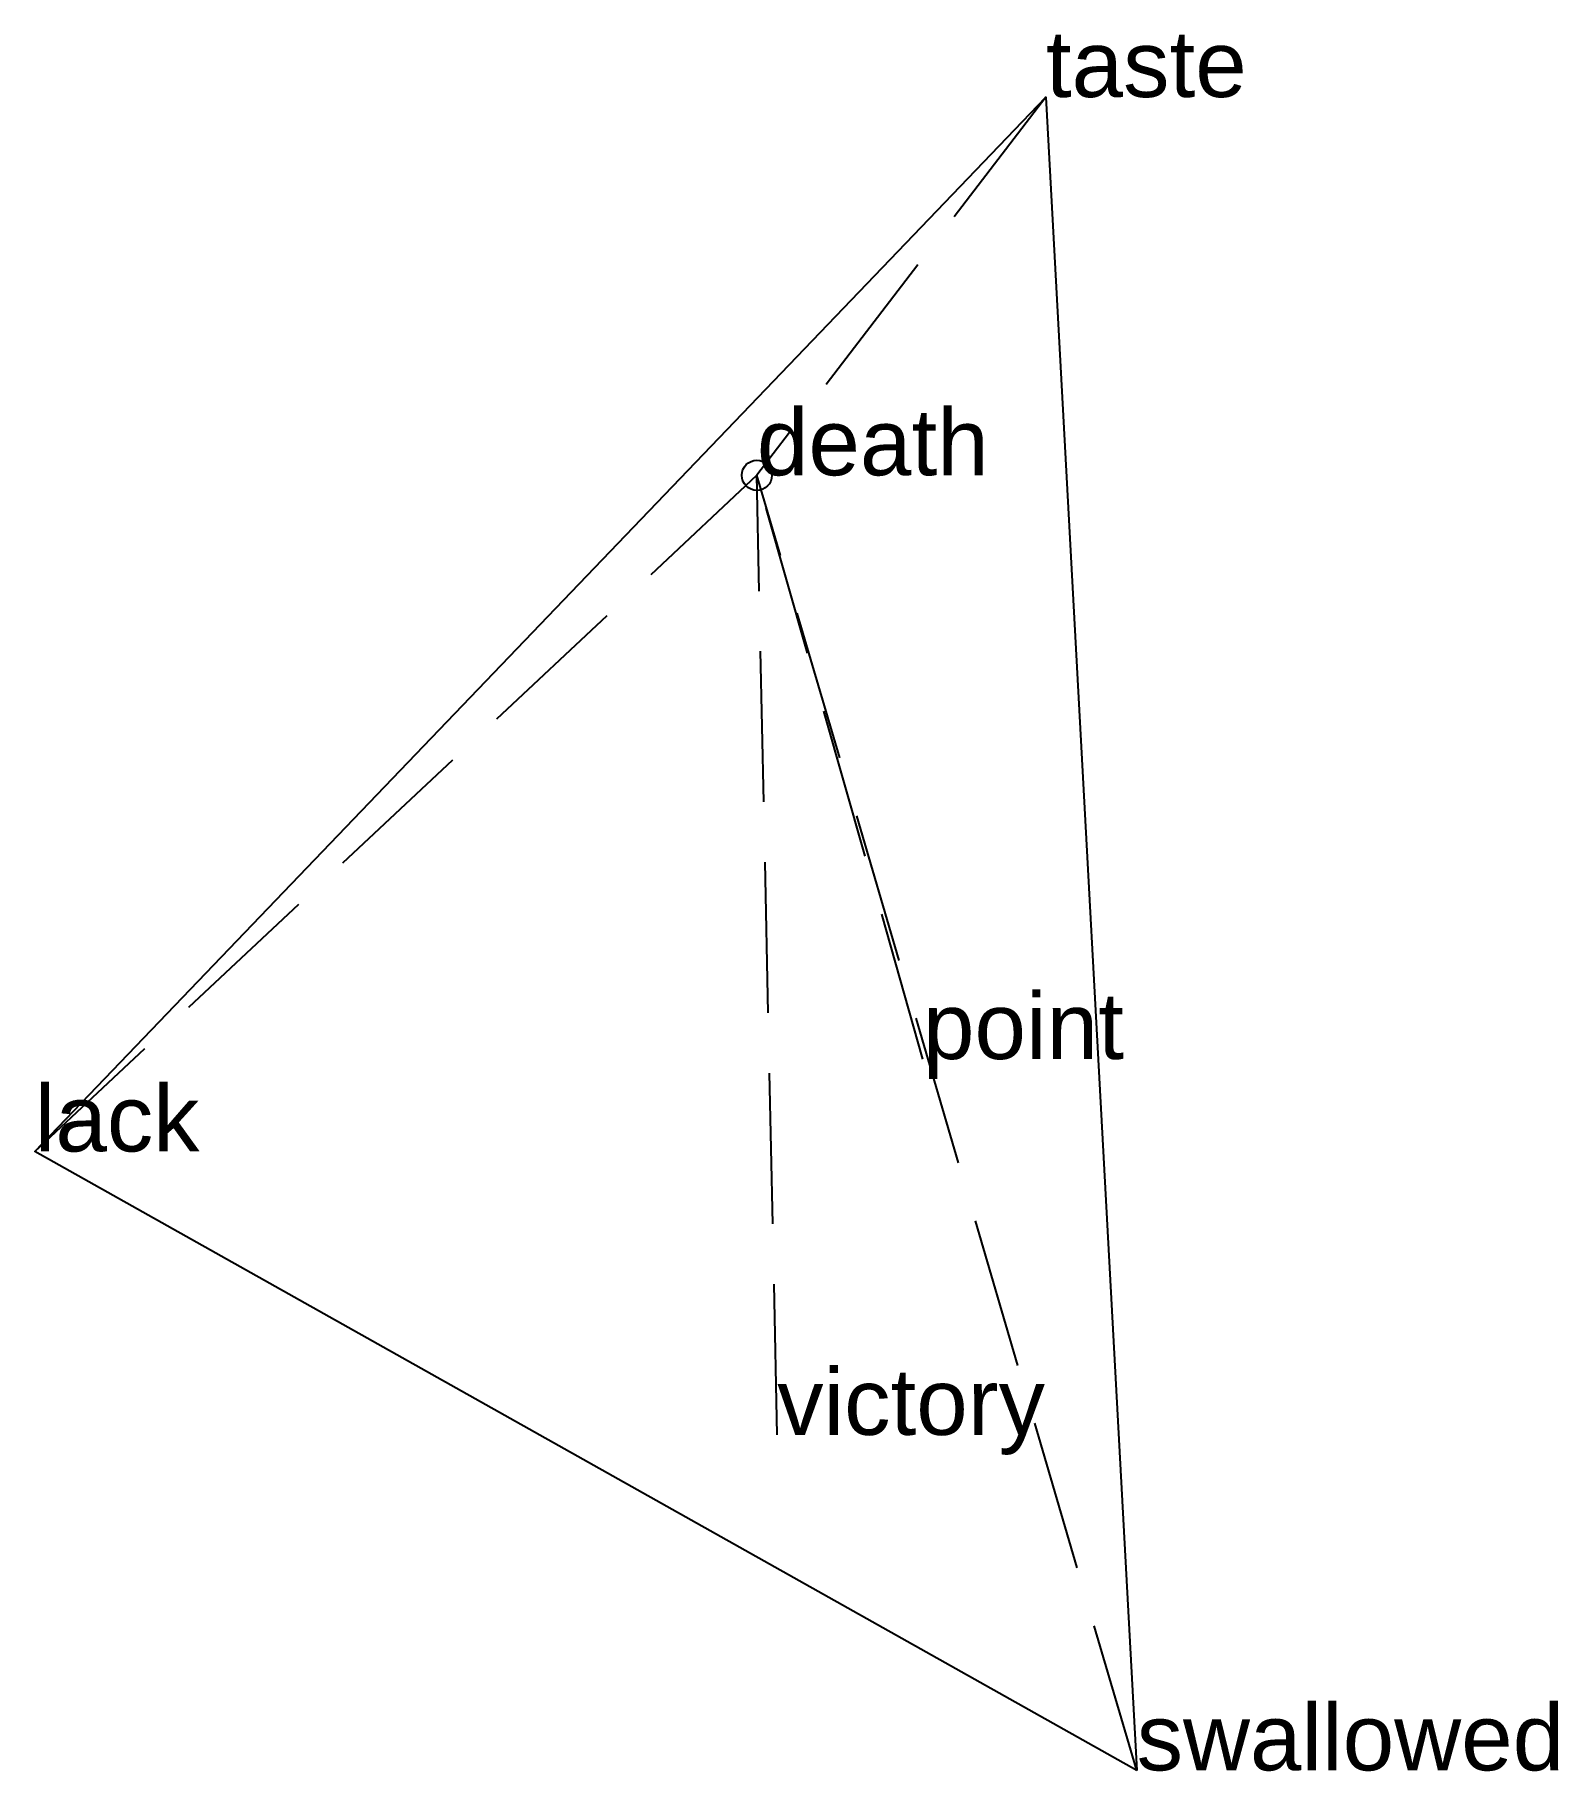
# Model space of a CAD drawing. Extents: x -1.2 to 1.33, y -2.15 to 0.73.
import ezdxf

# ---------------------------------------------------------------- set-up
doc = ezdxf.new("R2010")
doc.units = 0
doc.linetypes.add('DASHED2', pattern=[0.3, 0.25, -0.05])
doc.layers.add('TEXT', color=1, linetype='CONTINUOUS')
doc.styles.get("Standard").update_dxf_attribs({"font": 'arial.ttf'})

msp = doc.modelspace()

# ---------------------------------------------------------------- linework, layer by layer
at = {"linetype": 'DASHED2'}
for p in [(0.4791, 0.6274), (-1.1972, -1.1215), (0, 0), (0.2753, -0.9682), (0.0337, -1.5916), (0.6297, -2.148)]:
    msp.add_line(p, (0, 0), dxfattribs=at)
msp.add_circle((0, 0), 0.025)
at = {"layer": 'OUTLINE', "linetype": 'CONTINUOUS'}
msp.add_polyline3d([(0.6297, -2.148, 0), (-1.1972, -1.1215, 0), (0.4791, 0.6274, 0), (0.6297, -2.148, 0)], close=True, dxfattribs=at)

# ---------------------------------------------------------------- texts
at = {"layer": 'TEXT'}
for s, p in [('taste', (0.4791, 0.6274)), ('death', (0, 0)), ('point', (0.2753, -0.9682)), ('lack', (-1.1972, -1.1215)), ('victory', (0.0337, -1.5916)), ('swallowed', (0.6297, -2.148))]:
    msp.add_text(s, height=0.11, dxfattribs=at).set_placement(p)

doc.saveas('drawing.dxf')
